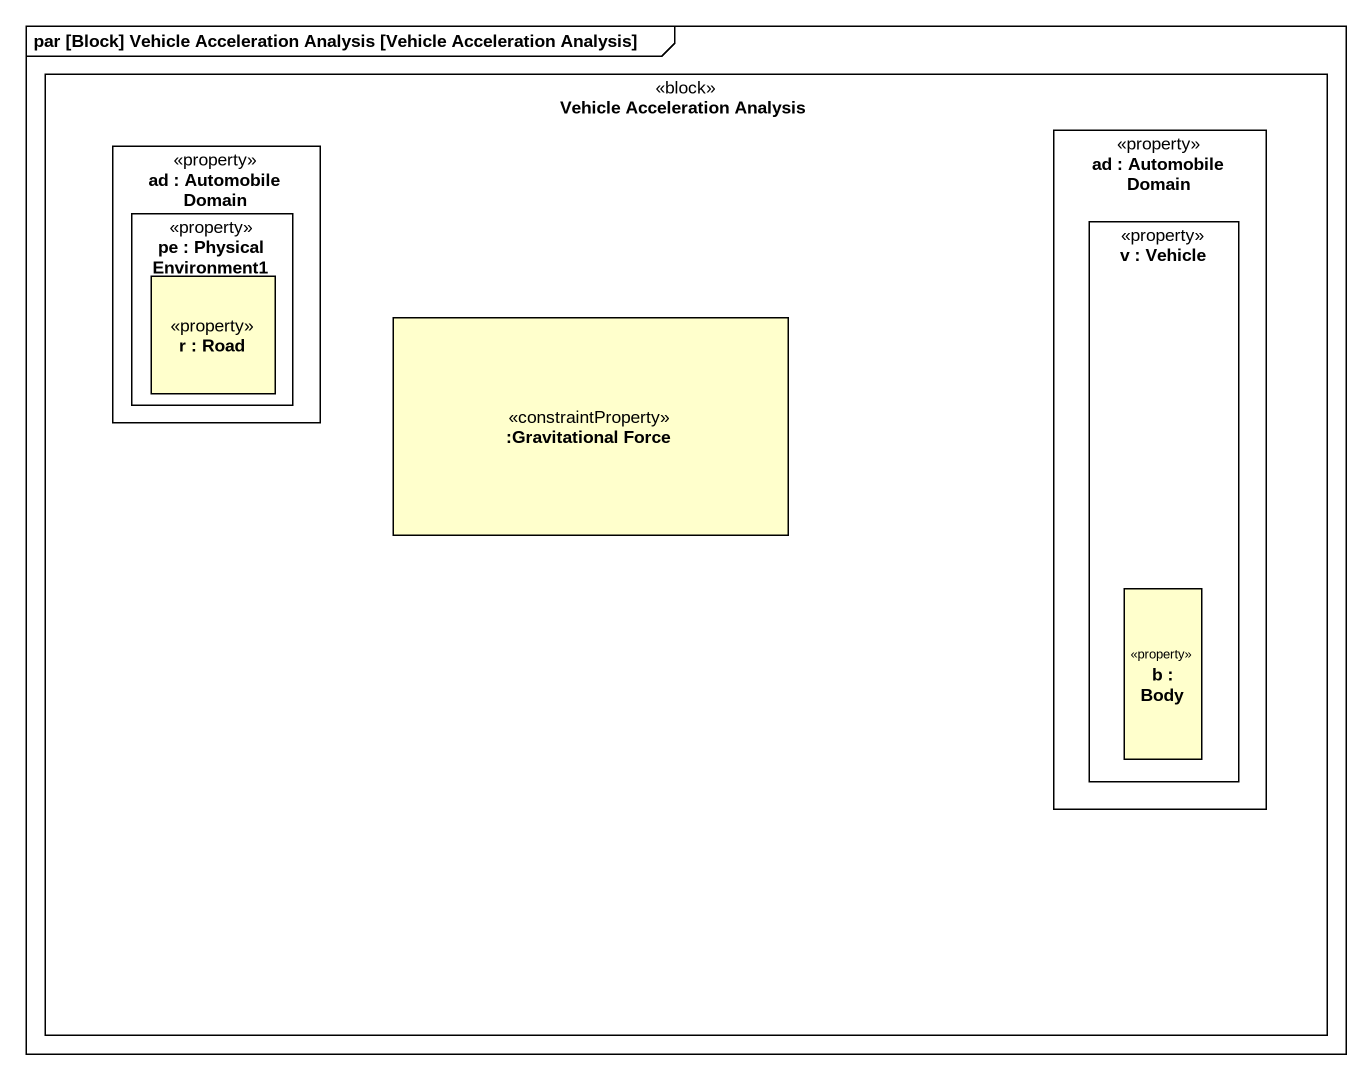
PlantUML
@startuml
mainframe par [Block] Vehicle Acceleration Analysis [Vehicle Acceleration Analysis]
rectangle "Vehicle Acceleration Analysis" as Vehicle_Acceleration <<block>> {
  rectangle "ad : Automobile Domain" as ad <<property>> {
    rectangle "pe : Physical Environment1" as pe <<property>> {
      rectangle "r : Road" as r <<property>>
    }
  }
  rectangle "ad : Automobile Domain" as ad_2 <<property>> {
    rectangle "v : Vehicle" as v <<property>> {
      rectangle "b : Body" as b <<property>>
    }
  }
  rectangle ":Gravitational Force" as Gravitational_Force <<constraintProperty>>
}
@enduml
